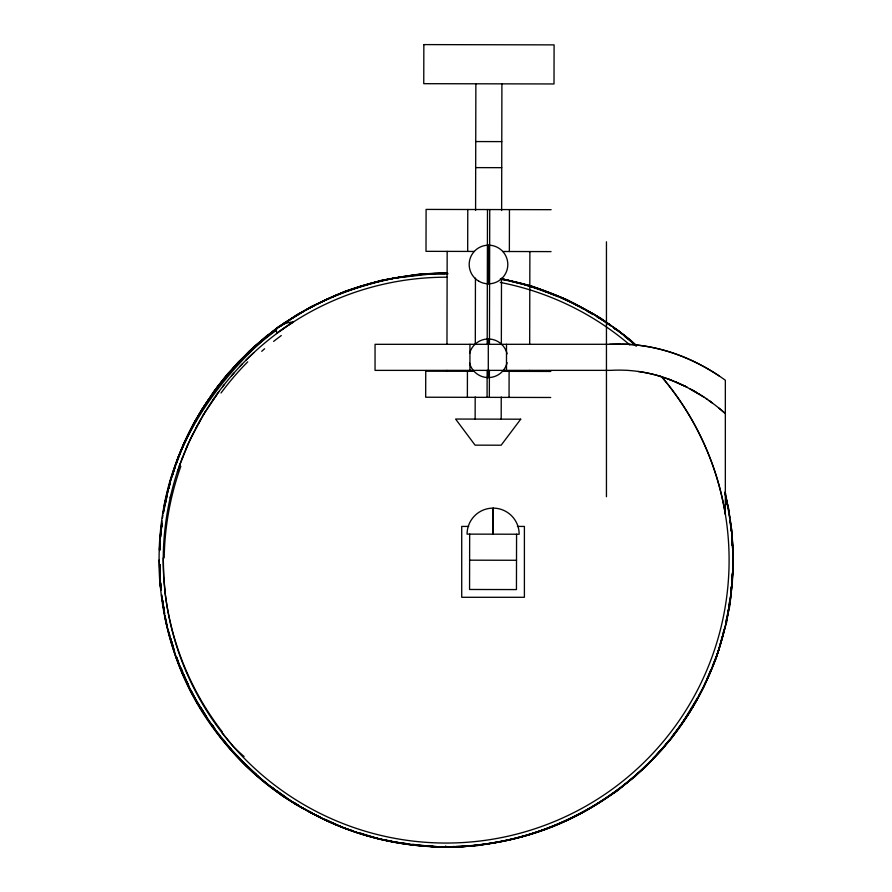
<?xml version="1.0" encoding="UTF-8"?>
<svg xmlns="http://www.w3.org/2000/svg" width="892" height="892" viewBox="0 0 892 892"><rect width="100%" height="100%" fill="white"/><g stroke="black" fill="none" stroke-linecap="round" stroke-linejoin="round"><path stroke-width="1.34" d="M159.579 564.904L159.545 578.44L160.928 589.199M159.612 550.007L159.635 540.53L161.073 529.781M446.914 371.217L446.914 370.381M446.97 344.323L447.171 251.377M467.375 397.308L467.43 371.262M467.687 251.421L467.776 209.508M469.671 534.118L469.56 589.478L516.446 589.579L516.568 534.219M475.135 419.095L475.191 396.985M475.302 344.479L475.447 278.159M475.592 210.445L475.86 83.792M487.077 397.353L487.143 370.381M487.199 344.323L487.489 209.553M489.34 397.364L489.396 370.381M489.452 344.323L489.741 209.564M493.176 508.384L493.12 534.174L493.12 508.117A26.046 26.046 0 0 0 467.073 534.118L519.166 534.23A26.046 26.046 0 0 0 493.176 508.117M501.192 419.151L501.237 397.04M501.349 344.535L501.494 278.215M501.638 210.512L501.906 83.848M509.053 397.397L509.109 371.351M509.365 251.511L509.455 209.598M529.625 371.395L529.625 370.381M529.681 344.323L529.881 251.555M163.258 557.89L163.738 576.667L165.254 593.637M732.51 573.433L732.332 584.26L730.124 599.011M732.778 557.188L732.968 546.361L731.886 536.939M159.623 565.272L160.17 576.054M160.515 536.872L160.683 531.465M159.189 559.986L160.159 577.548M159.713 550.52L160.092 543.752M160.471 536.995L161.898 520.817M731.462 586.3L730.515 599.803L727.526 614.421M731.841 580.904L732.41 572.798M732.789 567.39L732.767 555.237M159.824 549.706L160.17 545.67M161.653 528.153L161.876 525.466M731.585 586.178L729.678 606.415L725.709 623.608M731.841 583.479L733.246 568.65L732.756 555.114M160.069 540.44L159.389 549.885M160.359 537.753L160.95 532.357M161.541 526.971L161.831 524.273M163.013 513.502L167.997 491.001M728.653 608.5L725.753 623.095M729.154 604.475L729.489 601.788M730.994 589.69L731.328 587.003M731.819 582.978L732.466 573.545M161.441 527.094L161.976 523.069M163.236 513.658L164.674 502.921L170.037 483.252M728.731 608.4L726.735 621.802L716.164 658.341L706.832 679.436M729.132 605.713L729.723 601.687M161.34 527.451L161.998 523.448M165.065 504.727L166.826 494.034L169.993 483.642M162.411 518.152L162.913 515.487M163.414 512.822C169.725 472.214 185.324 432.921 208.962 399.281M725.084 626.374C718.539 656.813 705.739 685.97 689.293 712.329M726.434 619.739L726.98 617.074M164.128 509.421L164.708 506.779M165.288 504.125L167.328 494.87M168.789 488.258L170.818 478.993L175.501 466.271M170.182 497.903L170.751 495.439M725.096 626.251C714.068 676.024 688.245 722.576 652.554 758.902M168.644 488.37C177.419 451.497 194.712 416.553 218.005 386.693L201.603 409.807L195.281 421.782M720.591 642.786L718.183 651.985L712.485 665.767M721.282 640.166L722.319 636.23M722.999 633.599L724.036 629.663M171.476 478.012C188.602 419.162 225.921 365.943 275.65 330.051M172.379 475.86L177.932 457.674L187.008 437.972M177.408 471.757L178.155 469.526M178.534 468.412L178.913 467.308M179.303 466.193L180.095 463.985M179.437 465.802L188.034 444.339M176.426 463.717L183.908 443.346L189.595 432.564M182.146 458.488L182.57 457.406M710.935 669.535L703.677 687.085L698.938 695.292M185.648 449.824L187.498 445.532M705.728 681.923C654.996 795.92 522.567 865.753 399.872 842.594M187.978 444.472L191.412 437.091M188.134 435.508L193.809 423.187L203.922 407.153M190.431 439.132L203.421 414.802L219.031 391.454M191.925 436.043L192.951 433.958M190.866 430.178L194.021 424.179M196.14 427.747L197.232 425.696M198.347 423.655L200.622 419.597M697.577 697.633L682.224 723.133M202.963 415.583L204.168 413.587M204.77 412.595L205.383 411.602M206.097 403.719L208.984 399.137M210.434 396.851L214.047 391.131L238.287 361.962L254.231 347.244M210.467 397.029L217.971 385.757L231.34 370.448M687.754 714.559L671.654 738.007L661.686 749.09M212.965 399.95L214.281 398.044M219.599 384.385L223.513 378.866L235.488 365.932M215.619 396.148L216.968 394.264M219.622 384.519L227.716 373.659L241.888 359.086L237.328 363.947M669.033 740.315L661.608 749.982L652.977 758.601M672.334 736.023L680.574 725.285M222.543 386.838L223.97 384.998M231.485 375.878L233.838 373.168M233.113 368.396C286.098 307.506 366.712 273.342 447.059 273.22L441.718 272.885C398.947 274.613 355.875 283.678 317.842 303.804M654.438 757.152L646.276 766.217L629.752 780.299M657.148 754.13L659.868 751.097M244.698 355.986L249.303 351.013L270.198 333.853M239.87 366.534L242.345 363.925M650.692 760.876C595.042 819.302 513.09 849.864 432.843 846.564L412.494 844.3M244.72 356.164L254.175 346.453L264.857 338.057M646.265 765.314L634.747 776.809L621.78 786.688M246.114 360.067L249.57 356.666M249.437 356.811L253.785 352.686M257.219 344.479L266.195 336.206L276.219 329.181M627.689 782.061L617.364 790.869L600.216 801.875M272.316 331.958L278.594 326.773L310.884 306.714L330.664 297.817M272.339 332.181L284.091 322.949L303.971 311.263M618.535 789.164C578.596 820.082 529.558 839.472 479.361 844.824M281.091 325.993C314.642 301.407 354.414 286.455 394.955 278.103L434.237 273.61L447.795 273.922M280.601 330.709L283.288 328.791M279.553 326.851L285.117 322.949M287.347 321.388L297.359 314.374L315.433 305.042M284.158 328.178L285.864 327.007M289.108 324.811L292.966 322.268M292.587 322.514L293.245 322.09M292.676 322.458L293.435 321.967A30.451 30.228 51 0 0 276.029 328.646C228.263 368.797 188.257 420.4 170.015 480.71C152.465 541.912 156.301 608.344 179.716 667.472C226.668 786.956 357.692 863.021 484.724 844.211L486.33 843.877M597.93 803.346C566.108 823.873 529.569 837.309 492.161 842.985M306.313 309.892C337.165 292.242 371.819 280.612 407.131 276.353M333.129 296.702L345.494 291.138L381.798 280.2L403.217 276.721M484.724 844.211C573.322 832.113 654.204 777.222 697.522 698.893C731.451 636.609 742.423 561.637 724.817 492.696M521.798 836.495L523.403 836.161M453.995 846.408L449.345 847.277L440.537 846.976M489.485 843.464L477.476 845.594L455.767 846.53M407.231 276.063L419.273 274.1L435.564 273.654M409.818 275.985L425.941 273.766L444.941 273.721M476.663 845.159L461.855 846.976L445.554 846.776M704.245 397.319L685.424 386.348L666.948 378.487A146.567 146.567 0 0 0 626.608 370.303L624.668 370.236A135.149 135.149 0 0 0 610.909 370.358L375.053 370.381L375.053 344.323L627.433 344.29M453.058 846.642L439.488 847.222L417.891 845.215M445.075 273.398L447.795 273.32M468.69 526.425L461.722 526.425L461.722 597.283L524.396 597.283L524.396 526.425L517.438 526.425M475.737 141.56L501.783 141.616M475.681 167.618L501.728 167.674M551.133 209.687L426.097 209.419L426.008 251.332L474.254 251.444M502.798 251.499L551.044 251.611M473.998 371.273L425.74 371.172L425.685 397.219L550.732 397.486M502.53 371.34L550.788 371.44M469.616 560.176L516.513 560.276M436.054 846.653C389.247 845.371 342.428 831.846 302.232 807.806M622.192 344.1L629.206 344.39A169.357 169.357 0 0 1 658.932 348.962C680.529 354.258 700.989 363.746 719.431 376.112M627.645 344.301L627.957 344.323A169.145 169.145 0 0 1 658.118 348.761C682.358 354.581 705.159 365.687 725.341 380.226L725.341 514.271A283.009 283.009 0 0 0 662.488 377.773M415.193 844.969C377.985 841.39 341.424 829.649 308.844 811.33M431.048 845.995L436.467 846.564M408.458 843.832C372.265 839.617 336.708 827.765 305.209 809.445M500.289 278.895C550.431 288.094 598.019 311.386 636.085 345.304L624.389 336.262M391.867 841.201L379.858 839.127L359.208 832.693M394.532 841.669L397.208 842.126M502.33 279.14C540.931 286.243 577.849 302.399 609.894 324.989M500.802 279.185L507.414 280.601M510.068 281.17L523.292 283.99L560.41 297.103L582.119 308.186M501.65 278.728L512.164 281.303M514.795 281.939L531.9 286.109L567.256 299.812L579.153 306.324M501.549 278.661L521.14 283.946M523.749 284.648L538.11 288.517L558.102 296.824M658.062 375.677L658.72 375.867M659.155 375.989L661.362 376.647M352.753 830.686L343.721 827.876L325.301 819.358M668.643 379.111L670.985 379.992M560.6 297.861L573.088 303.057L578.941 306.458M675.701 381.887L687.509 387.429M320.384 817.094L309.334 811.988L302.176 807.572M301.83 807.94L311.587 812.567M686.372 386.827L673.438 380.94L658.04 375.655A145.385 145.385 0 0 0 638.204 371.473M584.539 309.424L594.183 314.352L609.805 325.167M581.528 307.628L600.55 318.054L611.477 326.115M689.873 388.678L699.306 394.13M691.545 389.57L696.719 392.547M581.283 307.818L583.624 309.178M587.137 311.208L592.99 314.608M596.514 316.649L605.88 322.09M299.902 806.413L282.463 795.943L271.882 787.446M300.671 807.238C263.363 785.863 230.95 755.468 207.814 719.231M286.154 797.403L271.714 787.368M294.17 802.488L298.742 805.398M612.157 326.483L618.97 330.943L636.364 346.074L625.426 335.983L614.276 328.256M705.884 398.412L707.534 399.56M264.779 782.262L273.61 788.573M276.91 790.948L284.637 796.467M286.845 798.05L295.676 804.361L302.856 808.163C271.302 790.691 243.248 766.406 221.35 737.751M710.801 401.891L709.162 400.709L712.429 403.095M613.663 327.732L615.837 329.338M618.022 330.954L631.135 340.621L635.996 345.338M608.344 323.774L611.555 326.271M613.696 327.944L615.837 329.605M267.645 784.057L252.815 772.16L246.281 765.303M718.93 408.112L725.341 413.553A196.719 196.719 0 0 0 699.328 394.097M256.182 774.267L246.861 766.395L237.763 756.371M239.981 758.981L228.352 745.835M242.936 761.768L258.713 776.609M261.679 779.396L263.642 781.258M231.329 749.626L220.279 735.989M236.938 755.502L244.408 763.34M227.75 745.355L221.383 738.342L216.756 731.674M216.388 731.15L207.847 719.008M218.094 733.246L219.811 735.342M223.223 739.546L224.929 741.642M219.688 735.61C188.792 696.819 168.443 649.209 162.322 599.959M221.907 732.588L233.291 746.459A225.397 225.397 0 0 0 244.096 756.528M207.524 718.517L199.786 705.84M212.307 725.073L214.693 728.351M207.501 718.328L199.786 707.211L191.724 691.556M211.359 723.891L214.448 728.34M206.331 716.945L195.995 700.989L190.754 689.94M199.317 705.193L192.204 693.686L176.683 659.054L170.539 638.204L173.483 647.202M200.745 707.501L206.431 716.711M188.625 685.535L182.414 673.493L176.505 656.858M187.844 683.796L179.693 666.603L176.794 657.549M171.019 639.999L172.557 645.485M185.569 679.381L186.172 680.897L183.618 674.319M171.955 643.957L174.498 650.547M181.188 667.996L182.648 671.788M173.316 647.904L168.566 632.361M168.521 631.67L169.759 635.55L165.923 622.571L164.897 615.881M725.675 496.833L728.664 508.674L729.734 518.096M164.496 612.302L162.578 600.294M164.663 613.774L161.474 595.098M165.221 616.428L167.172 625.727M724.672 492.228L725.196 494.893M725.709 497.558L727.002 504.203M730.102 520.17L731.295 530.918M725.542 493.309L728.708 512.03M729.165 514.706L729.611 517.382M730.069 520.058L731.875 530.751L732.51 548.346M160.984 590.437L160.159 585.074L159.713 564.77M162.422 599.803L164.485 613.205M727.002 502.196L727.738 507.559M731.841 537.051L732.254 545.146M161.63 594.585L161.976 597.272M730.046 520.794L730.659 526.168M730.961 528.867L731.273 531.554M160.46 581.595L160.961 588.352M731.864 540.374L732.187 545.781M159.98 564.558L160.103 567.256M160.85 583.468L160.973 586.178M606.448 241.788L606.448 496.699M506.489 344.323L506.489 370.37M488.493 245.177L488.493 283.812M488.292 338.96L488.292 377.595M469.939 344.323L469.939 370.381M507.102 362.676A19.323 19.323 0 0 1 469.605 363.155M469.605 353.399A19.323 19.323 0 0 1 507.102 353.879M661.596 376.714A282.92 282.92 0 0 1 574.18 812.434A282.92 282.92 0 0 1 170.941 625.649A282.92 282.92 0 0 1 446.758 277.2M500.312 282.43A282.92 282.92 0 0 1 629.852 344.936M609.448 344.323A166.403 166.403 0 0 1 621.155 344.078M277.289 333.14A30.451 3.613 51 0 1 277.167 328.735M445.788 845.951A30.451 3.613 -87 0 1 444.071 847.032M276.453 333.485A16.959 1.015 -36 0 1 290.469 323.707M247.485 354.325A283.333 274.156 -83 0 1 275.695 330.798M261.702 351.303A269.005 250.585 -32.3 0 1 264.623 348.772M273.599 341.402A269.005 250.585 -32.3 0 1 281.303 335.548M221.004 393.026A275.327 258.936 -69.8 0 1 247.731 361.829M164.206 557.89A285.351 280.779 -36.8 0 1 180.842 466.293M222.487 732.131A287.146 284.927 4 0 1 165.198 593.648M423.845 44.6L423.756 83.681L554.01 83.959L554.099 44.879L423.845 44.6M520.727 419.195L501.137 445.208L475.079 445.153L455.6 419.05L520.727 419.195M478.837 281.225A19.323 19.323 0 0 0 507.816 264.5A19.323 19.323 0 0 0 478.837 247.764A19.323 19.323 0 0 0 478.837 281.225"/></g></svg>
